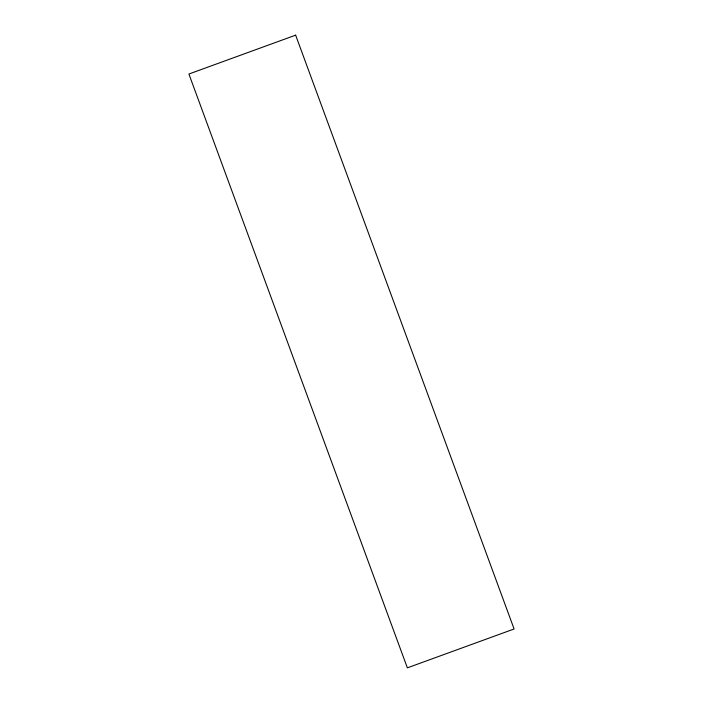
<?xml version="1.0" encoding="UTF-8"?>
<svg xmlns="http://www.w3.org/2000/svg" width="703" height="703" viewBox="0 0 703 703"><rect width="100%" height="100%" fill="white"/><g stroke="black" fill="none" stroke-linecap="round" stroke-linejoin="round"><path stroke-width="1.05" d="M295.638 35.15L188.905 74.017L407.362 667.85L514.095 628.983L295.638 35.15"/></g></svg>
